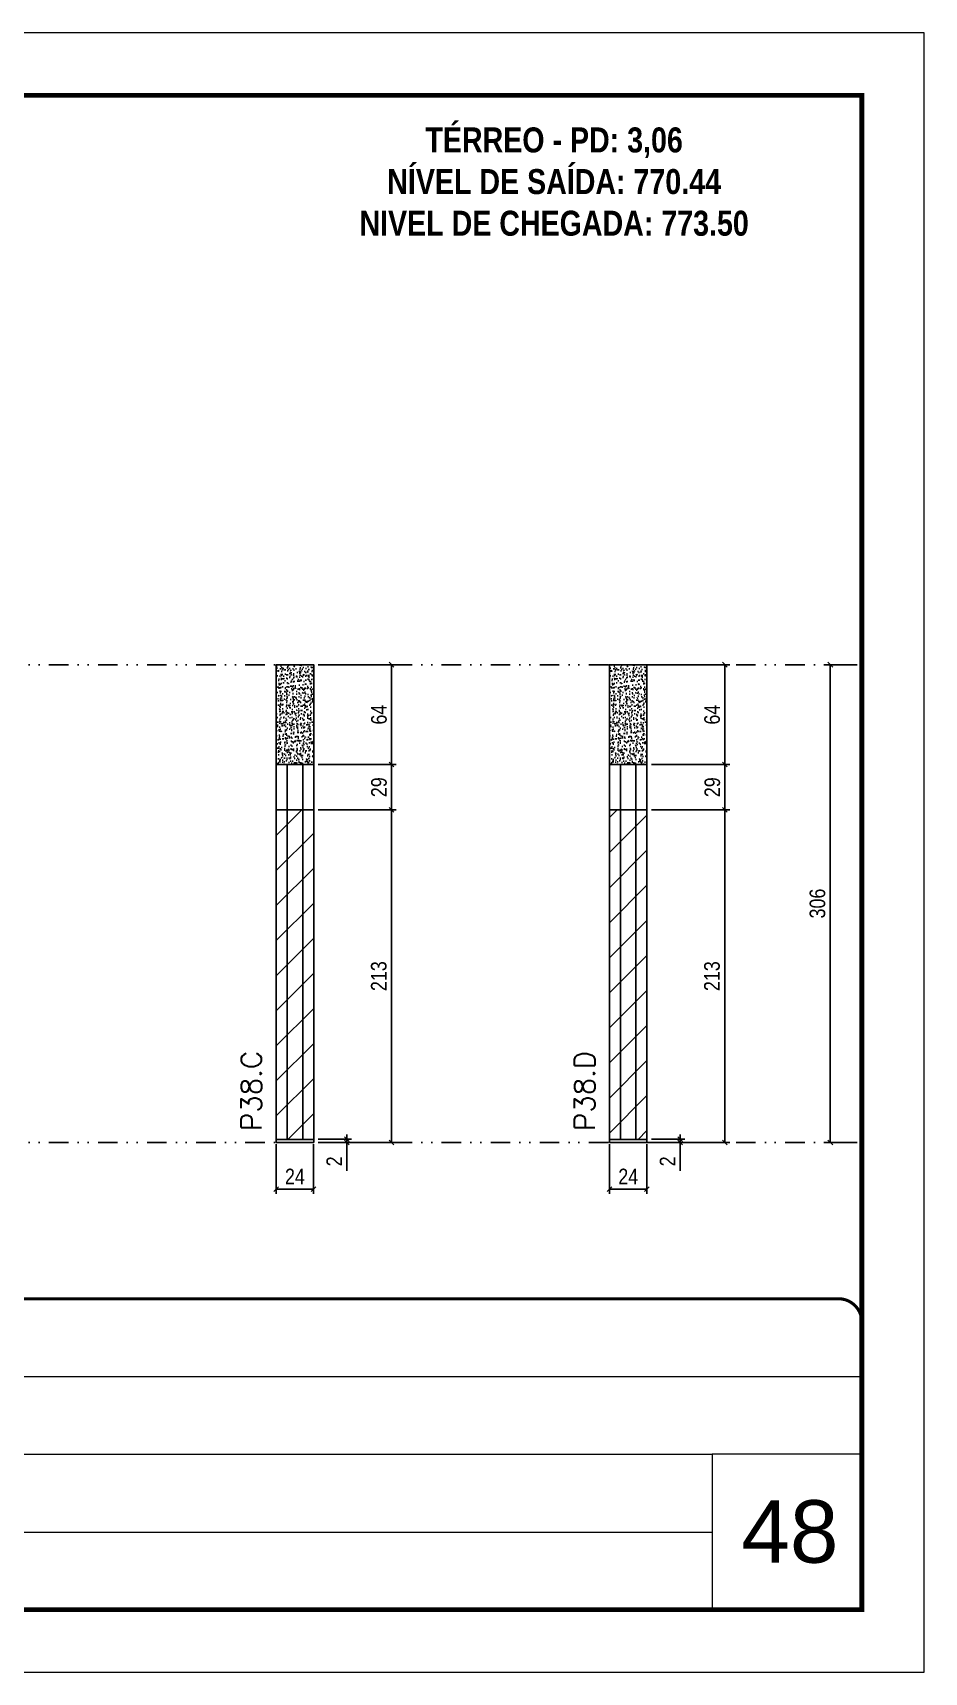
# Model space of a CAD drawing. Extents: x 14400 to 27878, y -21631 to 6985.
# Drawn here: x 20082 to 20653, y -6700 to -5650 of the extents above; entities that cross this region are included whole.
import ezdxf

# ---------------------------------------------------------------- set-up
doc = ezdxf.new("R2010")
doc.units = 0
for name, pattern in [('CONTINUO', [0]), ('DASHED', [0.75, 0.5, -0.25]), ('DIVIDE2', [0.625, 0.25, -0.125, 0, -0.125, 0, -0.125])]:
    doc.linetypes.add(name, pattern=pattern)
for name, color, linetype, lineweight in [('CARIMBO', 255, 'Continuous', 9), ('Folhas', 255, 'Continuous', 9), ('Hachura', 251, 'Continuous', 9), ('SARRAFO DE PRESSAO', 251, 'DASHED', 9), ('Texto Seção', 7, 'Continuous', 15)]:
    doc.layers.add(name, color=color, linetype=linetype, lineweight=lineweight)
for name, color, linetype in [('COTA', 241, 'Continuous'), ('NOMENCLATURA', 7, 'Continuous'), ('Nível', 160, 'Continuous'), ('Painéis', 200, 'Continuous'), ('SARR_2.2x7', 40, 'Continuous')]:
    doc.layers.add(name, color=color, linetype=linetype)
doc.styles.add('ARIAL', font='arial.ttf')
doc.styles.add('COTA TECNICA', font='techl___.ttf', dxfattribs={"height": 10})
doc.styles.add('COTA TECNICA-50', font='techl___.ttf', dxfattribs={"height": 10})
doc.styles.add('REGUA-120', font='ROMANS.shx', dxfattribs={"height": 15})
doc.styles.add('ROMANC', font='techb___.ttf', dxfattribs={"height": 2.5})
doc.dimstyles.new('COTA PAINEL-50', dxfattribs={"dimtxt": 10, "dimasz": 3, "dimexe": 3, "dimexo": 3, "dimgap": 3, "dimtad": 1, "dimdec": 1, "dimzin": 12, "dimdsep": 46, "dimtxsty": 'COTA TECNICA-50', "dimblk1": 'OBLIQUE', "dimblk2": 'OBLIQUE', "dimsah": 1, "dimcen": 0.9, "dimclrd": 4, "dimclre": 4, "dimclrt": 240, "dimadec": 1, "dimazin": 3, "dimtfac": 1, "dimtdec": 1, "dimtmove": 0, "dimatfit": 3, "dimfxl": 1, "dimtolj": 1, "dimtzin": 12, "dimarcsym": 0})
doc.dimstyles.new('PAINEL', dxfattribs={"dimtxt": 10, "dimasz": 3, "dimexe": 3, "dimexo": 3, "dimgap": 3, "dimtad": 1, "dimdec": 1, "dimzin": 12, "dimdsep": 46, "dimtxsty": 'COTA TECNICA', "dimblk1": 'OBLIQUE', "dimblk2": 'OBLIQUE', "dimsah": 1, "dimcen": 0.9, "dimclrd": 4, "dimclre": 4, "dimclrt": 240, "dimadec": 1, "dimazin": 3, "dimtfac": 1, "dimtdec": 1, "dimtmove": 0, "dimatfit": 3, "dimfxl": 1, "dimtolj": 1, "dimtzin": 12, "dimarcsym": 0})

# ---------------------------------------------------------------- blocks, each defined once
blk = doc.blocks.new('9999999999')
at = {"color": 30, "linetype": 'CONTINUO'}
for p, q in [((98564.6, 34379.6), (99584, 34379.6)), ((98564.6, 34329.8), (99488, 34329.8)), ((99584, 34329.8), (99488, 34329.8)), ((99488, 34329.8), (99488, 34230.2)), ((98564.6, 34280), (99488, 34280))]:
    blk.add_line(p, q, dxfattribs=at)
at = {"color": 30, "linetype": 'CONTINUO', "const_width": 2}
blk.add_lwpolyline([(99584, 34230.2), (99584, 34414.4, 0.414214), (99569, 34429.4), (98229, 34429.4, 0.414214), (98214, 34414.4), (98214, 34245.2, 0.414214), (98229, 34230.2), (99584, 34230.2)], format="xyb", dxfattribs=at)
at = {"layer": 'Folhas'}
blk.add_lwpolyline([(98139, 34190.2), (99624, 34190.2), (99624, 35240.2), (98139, 35240.2)], close=True, dxfattribs=at)
at = {"layer": 'Folhas', "color": 30, "const_width": 3}
blk.add_lwpolyline([(98214, 34230.2), (99584, 34230.2), (99584, 35200.2), (98214, 35200.2)], close=True, dxfattribs=at)
blk = doc.blocks.new('_Oblique')
at = {"color": 0, "linetype": 'ByBlock', "lineweight": -2}
blk.add_line((-0.5, -0.5), (0.5, 0.5), dxfattribs=at)
blk = doc.blocks.new('*D2306')
at = {"layer": 'COTA', "color": 4, "lineweight": -2, "transparency": 16777216}
for p, q in [((20610.5, -6054.3), (20590.3, -6054.3)), ((20593.3, -6360.3), (20593.3, -6054.3)), ((20610.5, -6360.3), (20590.3, -6360.3))]:
    blk.add_line(p, q, dxfattribs=at)
at = {"layer": 'Defpoints', "color": 0, "transparency": 16777216}
for p in [(20593.3, -6054.3), (20613.5, -6054.3), (20613.5, -6360.3)]:
    blk.add_point(p, dxfattribs=at)
at = {"layer": 'COTA', "color": 4, "lineweight": -2, "transparency": 16777216, "xscale": 3, "yscale": 3, "zscale": 3}
for p, rotation in [((20593.3, -6054.3), 90), ((20593.3, -6360.3), 270)]:
    blk.add_blockref('_Oblique', p, dxfattribs=dict(at, rotation=rotation))
at = {"layer": 'COTA', "color": 240, "transparency": 16777216, "insert": (20585.1, -6207.3), "char_height": 10, "attachment_point": 5, "rotation": 90, "style": 'COTA TECNICA'}
blk.add_mtext('\\A1;306', dxfattribs=at)
blk = doc.blocks.new('*D2310')
at = {"layer": 'COTA', "color": 4, "lineweight": -2, "transparency": 16777216}
for p, q in [((20238.2, -6361.3), (20238.2, -6393.2)), ((20262.2, -6361.3), (20262.2, -6393.2)), ((20238.2, -6390.2), (20262.2, -6390.2))]:
    blk.add_line(p, q, dxfattribs=at)
at = {"layer": 'Defpoints', "color": 0, "transparency": 16777216}
for p in [(20238.2, -6358.3), (20262.2, -6358.3), (20262.2, -6390.2)]:
    blk.add_point(p, dxfattribs=at)
at = {"layer": 'COTA', "color": 4, "lineweight": -2, "transparency": 16777216, "xscale": 3, "yscale": 3, "zscale": 3, "rotation": 180}
blk.add_blockref('_Oblique', (20238.2, -6390.2), dxfattribs=at)
at = {"layer": 'COTA', "color": 4, "lineweight": -2, "transparency": 16777216, "xscale": 3, "yscale": 3, "zscale": 3}
blk.add_blockref('_Oblique', (20262.2, -6390.2), dxfattribs=at)
at = {"layer": 'COTA', "color": 240, "transparency": 16777216, "insert": (20250.2, -6382.1), "char_height": 10, "attachment_point": 5, "style": 'COTA TECNICA'}
blk.add_mtext('\\A1;24', dxfattribs=at)
blk = doc.blocks.new('*D2311')
at = {"layer": 'COTA', "color": 4, "lineweight": -2, "transparency": 16777216}
for p, q in [((20265.2, -6358.3), (20286.4, -6358.3)), ((20265.2, -6360.3), (20286.4, -6360.3)), ((20283.4, -6358.3), (20283.4, -6355.3)), ((20283.4, -6358.3), (20283.4, -6360.3)), ((20283.4, -6360.3), (20283.4, -6378.4))]:
    blk.add_line(p, q, dxfattribs=at)
at = {"layer": 'Defpoints', "color": 0, "transparency": 16777216}
for p in [(20262.2, -6358.3), (20262.2, -6360.3), (20283.4, -6358.3)]:
    blk.add_point(p, dxfattribs=at)
at = {"layer": 'COTA', "color": 4, "lineweight": -2, "transparency": 16777216, "xscale": 3, "yscale": 3, "zscale": 3}
for p, rotation in [((20283.4, -6358.3), 270), ((20283.4, -6360.3), 90)]:
    blk.add_blockref('_Oblique', p, dxfattribs=dict(at, rotation=rotation))
at = {"layer": 'COTA', "color": 240, "transparency": 16777216, "insert": (20275.4, -6372.4), "char_height": 10, "attachment_point": 5, "rotation": 90, "style": 'COTA TECNICA-50'}
blk.add_mtext('\\A1;2', dxfattribs=at)
blk = doc.blocks.new('*D2312')
at = {"layer": 'COTA', "color": 4, "lineweight": -2, "transparency": 16777216}
for p, q in [((20265.2, -6147.3), (20315.2, -6147.3)), ((20312.2, -6360.3), (20312.2, -6147.3)), ((20265.2, -6360.3), (20315.2, -6360.3))]:
    blk.add_line(p, q, dxfattribs=at)
at = {"layer": 'Defpoints', "color": 0, "transparency": 16777216}
for p in [(20262.2, -6147.3), (20312.2, -6147.3), (20262.2, -6360.3)]:
    blk.add_point(p, dxfattribs=at)
at = {"layer": 'COTA', "color": 4, "lineweight": -2, "transparency": 16777216, "xscale": 3, "yscale": 3, "zscale": 3}
for p, rotation in [((20312.2, -6147.3), 90), ((20312.2, -6360.3), 270)]:
    blk.add_blockref('_Oblique', p, dxfattribs=dict(at, rotation=rotation))
at = {"layer": 'COTA', "color": 240, "transparency": 16777216, "insert": (20304, -6253.8), "char_height": 10, "attachment_point": 5, "rotation": 90, "style": 'COTA TECNICA-50'}
blk.add_mtext('\\A1;213', dxfattribs=at)
blk = doc.blocks.new('*D2324')
at = {"layer": 'COTA', "color": 4, "lineweight": -2, "transparency": 16777216}
for p, q in [((20265.2, -6054.3), (20315.2, -6054.3)), ((20312.2, -6118.3), (20312.2, -6054.3)), ((20265.2, -6118.3), (20315.2, -6118.3))]:
    blk.add_line(p, q, dxfattribs=at)
at = {"layer": 'Defpoints', "color": 0, "transparency": 16777216}
for p in [(20262.2, -6054.3), (20312.2, -6054.3), (20262.2, -6118.3)]:
    blk.add_point(p, dxfattribs=at)
at = {"layer": 'COTA', "color": 4, "lineweight": -2, "transparency": 16777216, "xscale": 3, "yscale": 3, "zscale": 3}
for p, rotation in [((20312.2, -6054.3), 90), ((20312.2, -6118.3), 270)]:
    blk.add_blockref('_Oblique', p, dxfattribs=dict(at, rotation=rotation))
at = {"layer": 'COTA', "color": 240, "transparency": 16777216, "insert": (20304.1, -6086.3), "char_height": 10, "attachment_point": 5, "rotation": 90, "style": 'COTA TECNICA'}
blk.add_mtext('\\A1;64', dxfattribs=at)
blk = doc.blocks.new('*D2307')
at = {"layer": 'COTA', "color": 4, "lineweight": -2, "transparency": 16777216}
for p, q in [((20451.8, -6361.3), (20451.8, -6393.2)), ((20475.8, -6361.3), (20475.8, -6393.2)), ((20451.8, -6390.2), (20475.8, -6390.2))]:
    blk.add_line(p, q, dxfattribs=at)
at = {"layer": 'Defpoints', "color": 0, "transparency": 16777216}
for p in [(20451.8, -6358.3), (20475.8, -6358.3), (20475.8, -6390.2)]:
    blk.add_point(p, dxfattribs=at)
at = {"layer": 'COTA', "color": 4, "lineweight": -2, "transparency": 16777216, "xscale": 3, "yscale": 3, "zscale": 3, "rotation": 180}
blk.add_blockref('_Oblique', (20451.8, -6390.2), dxfattribs=at)
at = {"layer": 'COTA', "color": 4, "lineweight": -2, "transparency": 16777216, "xscale": 3, "yscale": 3, "zscale": 3}
blk.add_blockref('_Oblique', (20475.8, -6390.2), dxfattribs=at)
at = {"layer": 'COTA', "color": 240, "transparency": 16777216, "insert": (20463.8, -6382.1), "char_height": 10, "attachment_point": 5, "style": 'COTA TECNICA'}
blk.add_mtext('\\A1;24', dxfattribs=at)
blk = doc.blocks.new('*D2308')
at = {"layer": 'COTA', "color": 4, "lineweight": -2, "transparency": 16777216}
for p, q in [((20478.8, -6358.3), (20500, -6358.3)), ((20478.8, -6360.3), (20500, -6360.3)), ((20497, -6358.3), (20497, -6355.3)), ((20497, -6358.3), (20497, -6360.3)), ((20497, -6360.3), (20497, -6378.4))]:
    blk.add_line(p, q, dxfattribs=at)
at = {"layer": 'Defpoints', "color": 0, "transparency": 16777216}
for p in [(20475.8, -6358.3), (20475.8, -6360.3), (20497, -6358.3)]:
    blk.add_point(p, dxfattribs=at)
at = {"layer": 'COTA', "color": 4, "lineweight": -2, "transparency": 16777216, "xscale": 3, "yscale": 3, "zscale": 3}
for p, rotation in [((20497, -6358.3), 270), ((20497, -6360.3), 90)]:
    blk.add_blockref('_Oblique', p, dxfattribs=dict(at, rotation=rotation))
at = {"layer": 'COTA', "color": 240, "transparency": 16777216, "insert": (20489, -6372.4), "char_height": 10, "attachment_point": 5, "rotation": 90, "style": 'COTA TECNICA-50'}
blk.add_mtext('\\A1;2', dxfattribs=at)
blk = doc.blocks.new('*D2309')
at = {"layer": 'COTA', "color": 4, "lineweight": -2, "transparency": 16777216}
for p, q in [((20478.8, -6147.3), (20528.8, -6147.3)), ((20525.8, -6360.3), (20525.8, -6147.3)), ((20478.8, -6360.3), (20528.8, -6360.3))]:
    blk.add_line(p, q, dxfattribs=at)
at = {"layer": 'Defpoints', "color": 0, "transparency": 16777216}
for p in [(20475.8, -6147.3), (20525.8, -6147.3), (20475.8, -6360.3)]:
    blk.add_point(p, dxfattribs=at)
at = {"layer": 'COTA', "color": 4, "lineweight": -2, "transparency": 16777216, "xscale": 3, "yscale": 3, "zscale": 3}
for p, rotation in [((20525.8, -6147.3), 90), ((20525.8, -6360.3), 270)]:
    blk.add_blockref('_Oblique', p, dxfattribs=dict(at, rotation=rotation))
at = {"layer": 'COTA', "color": 240, "transparency": 16777216, "insert": (20517.5, -6253.8), "char_height": 10, "attachment_point": 5, "rotation": 90, "style": 'COTA TECNICA-50'}
blk.add_mtext('\\A1;213', dxfattribs=at)
blk = doc.blocks.new('*D2323')
at = {"layer": 'COTA', "color": 4, "lineweight": -2, "transparency": 16777216}
for p, q in [((20478.8, -6054.3), (20528.8, -6054.3)), ((20525.8, -6118.3), (20525.8, -6054.3)), ((20478.8, -6118.3), (20528.8, -6118.3))]:
    blk.add_line(p, q, dxfattribs=at)
at = {"layer": 'Defpoints', "color": 0, "transparency": 16777216}
for p in [(20475.8, -6054.3), (20525.8, -6054.3), (20475.8, -6118.3)]:
    blk.add_point(p, dxfattribs=at)
at = {"layer": 'COTA', "color": 4, "lineweight": -2, "transparency": 16777216, "xscale": 3, "yscale": 3, "zscale": 3}
for p, rotation in [((20525.8, -6054.3), 90), ((20525.8, -6118.3), 270)]:
    blk.add_blockref('_Oblique', p, dxfattribs=dict(at, rotation=rotation))
at = {"layer": 'COTA', "color": 240, "transparency": 16777216, "insert": (20517.6, -6086.3), "char_height": 10, "attachment_point": 5, "rotation": 90, "style": 'COTA TECNICA'}
blk.add_mtext('\\A1;64', dxfattribs=at)
blk = doc.blocks.new('*D2688')
at = {"layer": 'COTA', "color": 4, "lineweight": -2, "transparency": 16777216}
for p, q in [((20478.8, -6118.3), (20528.8, -6118.3)), ((20525.8, -6147.3), (20525.8, -6118.3)), ((20478.8, -6147.3), (20528.8, -6147.3))]:
    blk.add_line(p, q, dxfattribs=at)
at = {"layer": 'Defpoints', "color": 0, "transparency": 16777216}
for p in [(20475.8, -6118.3), (20525.8, -6118.3), (20475.8, -6147.3)]:
    blk.add_point(p, dxfattribs=at)
at = {"layer": 'COTA', "color": 4, "lineweight": -2, "transparency": 16777216, "xscale": 3, "yscale": 3, "zscale": 3}
for p, rotation in [((20525.8, -6118.3), 90), ((20525.8, -6147.3), 270)]:
    blk.add_blockref('_Oblique', p, dxfattribs=dict(at, rotation=rotation))
at = {"layer": 'COTA', "color": 240, "transparency": 16777216, "insert": (20517.7, -6132.8), "char_height": 10, "attachment_point": 5, "rotation": 90, "style": 'COTA TECNICA'}
blk.add_mtext('\\A1;29', dxfattribs=at)
blk = doc.blocks.new('*D2689')
at = {"layer": 'COTA', "color": 4, "lineweight": -2, "transparency": 16777216}
for p, q in [((20265.2, -6118.3), (20315.2, -6118.3)), ((20312.2, -6147.3), (20312.2, -6118.3)), ((20265.2, -6147.3), (20315.2, -6147.3))]:
    blk.add_line(p, q, dxfattribs=at)
at = {"layer": 'Defpoints', "color": 0, "transparency": 16777216}
for p in [(20262.2, -6118.3), (20312.2, -6118.3), (20262.2, -6147.3)]:
    blk.add_point(p, dxfattribs=at)
at = {"layer": 'COTA', "color": 4, "lineweight": -2, "transparency": 16777216, "xscale": 3, "yscale": 3, "zscale": 3}
for p, rotation in [((20312.2, -6118.3), 90), ((20312.2, -6147.3), 270)]:
    blk.add_blockref('_Oblique', p, dxfattribs=dict(at, rotation=rotation))
at = {"layer": 'COTA', "color": 240, "transparency": 16777216, "insert": (20304.1, -6132.8), "char_height": 10, "attachment_point": 5, "rotation": 90, "style": 'COTA TECNICA'}
blk.add_mtext('\\A1;29', dxfattribs=at)

msp = doc.modelspace()

# ---------------------------------------------------------------- hatches: boundary and pattern name
at = {"layer": 'COTA'}
h = msp.add_hatch(dxfattribs=at)
h.set_pattern_fill('AR-CONC', color=256, scale=0.03)
h.set_pattern_definition([(50, (-1, -942.575), (5.4655401, -0.4781726), [0.5715, -6.2865]), (355, (-1, -942.575), (-1.0573026, 5.7317054), [0.4572, -5.0292175]), (100.451445, (-0.5445, -942.615), (4.4082374, 5.2535326), [0.4857003, -5.3427073]), (46.1842, (-1, -941.051), (8.1323712, -1.2612698), [0.85725, -9.42975]), (96.635558, (-0.322, -941.156), (7.122124, 7.4227837), [0.7285507, -8.0140682]), (351.18415, (-1, -941.051), (7.122124, 7.4227837), [0.685799, -7.543792]), (21, (-0.238, -941.432), (4.5484317, -3.0679559), [0.5715, -6.2865]), (326, (-0.238, -941.432), (1.8540609, 5.525639), [0.4572, -5.0292]), (71.451445, (0.141, -941.688), (6.4024926, 2.457683), [0.4857003, -5.3426981]), (37.5, (-1, -942.5751), (0.0926581, 2.53665117), [0, -4.96824, 0, -5.1054, 0, -5.04825]), (7.5, (-1, -942.575), (2.00458988, 3.00541724), [0, -2.91084, 0, -4.85394, 0, -1.92405]), (327.5, (-2.6993, -942.5751), (4.06771786, -0.17186232), [0, -1.905, 0, -5.9436, 0, -7.8867]), (317.5, (-3.4613, -942.575), (4.44387544, 0.76279473), [0, -2.4765, 0, -3.94716, 0, -5.6007])])
h.paths.add_polyline_path([(20262.25, -6054.32), (20238.25, -6054.32), (20238.25, -6118.32), (20262.25, -6118.32)])
h = msp.add_hatch(dxfattribs=at)
h.set_pattern_fill('AR-CONC', color=256, scale=0.03)
h.set_pattern_definition([(50, (212.5154, -942.575), (5.4655401, -0.4781726), [0.5715, -6.2865]), (355, (212.5154, -942.575), (-1.0573026, 5.7317054), [0.4572, -5.0292175]), (100.451445, (212.971, -942.615), (4.4082374, 5.2535326), [0.4857003, -5.3427073]), (46.1842, (212.5154, -941.051), (8.1323712, -1.2612698), [0.85725, -9.42975]), (96.635558, (213.193, -941.156), (7.122124, 7.4227837), [0.7285507, -8.0140682]), (351.18415, (212.515, -941.051), (7.122124, 7.4227837), [0.685799, -7.543792]), (21, (213.2774, -941.432), (4.5484317, -3.0679559), [0.5715, -6.2865]), (326, (213.2774, -941.432), (1.8540609, 5.525639), [0.4572, -5.0292]), (71.451445, (213.6565, -941.688), (6.4024926, 2.457683), [0.4857003, -5.3426981]), (37.5, (212.5154, -942.5751), (0.0926581, 2.53665117), [0, -4.96824, 0, -5.1054, 0, -5.04825]), (7.5, (212.5154, -942.575), (2.00458988, 3.00541724), [0, -2.91084, 0, -4.85394, 0, -1.92405]), (327.5, (210.8162, -942.5751), (4.06771786, -0.17186232), [0, -1.905, 0, -5.9436, 0, -7.8867]), (317.5, (210.054, -942.575), (4.44387544, 0.76279473), [0, -2.4765, 0, -3.94716, 0, -5.6007])])
h.paths.add_polyline_path([(20475.76, -6054.32), (20451.76, -6054.32), (20451.76, -6118.32), (20475.76, -6118.32)])
at = {"layer": 'Hachura'}
h = msp.add_hatch(dxfattribs=at)
h.set_pattern_fill('ANSI31', color=256, scale=5)
h.paths.add_polyline_path([(20238.25, -6358.32), (20262.25, -6358.32), (20262.25, -6147.32), (20238.25, -6147.32)])
h = msp.add_hatch(dxfattribs=at)
h.set_pattern_fill('ANSI31', color=256, scale=5)
h.paths.add_polyline_path([(20475.76, -6147.32), (20451.76, -6147.32), (20451.76, -6358.32), (20475.76, -6358.32)])

# ---------------------------------------------------------------- linework, layer by layer
at = {"layer": 'COTA'}
for points in [[(20238.25, -6118.32), (20262.25, -6118.32), (20262.25, -6054.32), (20238.25, -6054.32)], [(20451.76, -6118.32), (20475.76, -6118.32), (20475.76, -6054.32), (20451.76, -6054.32)]]:
    msp.add_lwpolyline(points, close=True, dxfattribs=at)
at = {"layer": 'Nível', "color": 4, "linetype": 'DIVIDE2', "ltscale": 50}
for p, q in [((19243.47, -6054.32), (20613.47, -6054.32)), ((19243.47, -6360.32), (20613.47, -6360.32))]:
    msp.add_line(p, q, dxfattribs=at)
at = {"layer": 'Painéis'}
for p, q in [((20238.25, -6118.32), (20238.25, -6358.32)), ((20238.25, -6118.32), (20262.25, -6118.32)), ((20262.25, -6118.32), (20262.25, -6358.32)), ((20451.76, -6118.32), (20451.76, -6358.32)), ((20451.76, -6118.32), (20475.76, -6118.32)), ((20475.76, -6118.32), (20475.76, -6358.32)), ((20238.25, -6147.32), (20262.25, -6147.32)), ((20451.76, -6147.32), (20475.76, -6147.32)), ((20238.25, -6358.32), (20262.25, -6358.32)), ((20238.25, -6358.32), (20262.25, -6358.32)), ((20238.25, -6360.32), (20238.25, -6358.32)), ((20262.25, -6360.32), (20238.25, -6360.32)), ((20262.25, -6358.32), (20262.25, -6360.32)), ((20451.76, -6358.32), (20475.76, -6358.32)), ((20451.76, -6358.32), (20475.76, -6358.32)), ((20451.76, -6360.32), (20451.76, -6358.32)), ((20475.76, -6360.32), (20451.76, -6360.32)), ((20475.76, -6358.32), (20475.76, -6360.32))]:
    msp.add_line(p, q, dxfattribs=at)
at = {"layer": 'SARR_2.2x7'}
for p, q in [((20245.25, -6118.32), (20245.25, -6147.32)), ((20255.25, -6118.32), (20255.25, -6147.32)), ((20458.76, -6118.32), (20458.76, -6147.32)), ((20468.76, -6118.32), (20468.76, -6147.32)), ((20245.25, -6147.32), (20245.25, -6358.32)), ((20255.25, -6147.32), (20255.25, -6358.32)), ((20458.76, -6147.32), (20458.76, -6358.32)), ((20468.76, -6147.32), (20468.76, -6358.32))]:
    msp.add_line(p, q, dxfattribs=at)

# ---------------------------------------------------------------- block references
at = {"layer": 'SARRAFO DE PRESSAO', "color": 6, "linetype": 'ByBlock'}
msp.add_blockref('9999999999', (-78970.51, -40889.8), dxfattribs=at)

# ---------------------------------------------------------------- texts
at = {"layer": 'CARIMBO', "style": 'ARIAL'}
msp.add_text('48', height=40, dxfattribs=at).set_placement((20536.33, -6629.46))
at = {"layer": 'NOMENCLATURA', "color": 2, "insert": (20416.31, -5683.54), "char_height": 16, "attachment_point": 2, "style": 'ROMANC'}
msp.add_mtext_dynamic_manual_height_columns('\\PTÉRREO - PD: 3,06\\PNÍVEL DE SAÍDA: 770.44\\PNIVEL DE CHEGADA: 773.50', width=432.3511, gutter_width=1, heights=[0], dxfattribs=at)
at = {"layer": 'Texto Seção', "char_height": 13, "width": 370.6998, "attachment_point": 7, "rotation": 90, "style": 'REGUA-120'}
for s, insert in [('P38.C', (20228.8, -6352.9)), ('P38.D', (20442.31, -6352.9))]:
    msp.add_mtext(s, dxfattribs=dict(at, insert=insert))

# ---------------------------------------------------------------- dimensions: what is measured, and where the dimension line sits
at = {"layer": 'COTA'}
for base, p1, p2, dimstyle, picture, middle in [((20312.24, -6054.32), (20262.25, -6118.32), (20262.25, -6054.32), 'PAINEL', '*D2324', (20304.13, -6086.32)), ((20525.75, -6054.32), (20475.76, -6118.32), (20475.76, -6054.32), 'PAINEL', '*D2323', (20517.65, -6086.32)), ((20593.35, -6054.32), (20613.47, -6360.32), (20613.47, -6054.32), 'PAINEL', '*D2306', (20585.13, -6207.32)), ((20312.24, -6118.32), (20262.25, -6147.32), (20262.25, -6118.32), 'PAINEL', '*D2689', (20304.15, -6132.82)), ((20525.75, -6118.32), (20475.76, -6147.32), (20475.76, -6118.32), 'PAINEL', '*D2688', (20517.66, -6132.82)), ((20312.24, -6147.32), (20262.25, -6360.32), (20262.25, -6147.32), 'COTA PAINEL-50', '*D2312', (20304.02, -6253.82)), ((20525.75, -6147.32), (20475.76, -6360.32), (20475.76, -6147.32), 'COTA PAINEL-50', '*D2309', (20517.53, -6253.82))]:
    dim = msp.add_linear_dim(base=base, p1=p1, p2=p2, angle=90, dimstyle=dimstyle, dxfattribs=at)
    dim.commit()
    dim.dimension.update_dxf_attribs({"geometry": picture, "text_midpoint": middle})
for base, p1, p2, picture, middle in [((20262.25, -6390.21), (20238.25, -6358.32), (20262.25, -6358.32), '*D2310', (20250.25, -6382.14)), ((20475.76, -6390.21), (20451.76, -6358.32), (20475.76, -6358.32), '*D2307', (20463.76, -6382.14))]:
    dim = msp.add_linear_dim(base=base, p1=p1, p2=p2, dimstyle='PAINEL', override={"dimarcsym": 2}, dxfattribs=at)
    dim.commit()
    dim.dimension.update_dxf_attribs({"geometry": picture, "text_midpoint": middle})
for base, p1, p2, picture, middle in [((20283.44, -6358.32), (20262.25, -6360.32), (20262.25, -6358.32), '*D2311', (20283.44, -6372.37)), ((20496.96, -6358.32), (20475.76, -6360.32), (20475.76, -6358.32), '*D2308', (20496.96, -6372.37))]:
    dim = msp.add_linear_dim(base=base, p1=p1, p2=p2, angle=90, dimstyle='COTA PAINEL-50', dxfattribs=at)
    dim.commit()
    dim.dimension.update_dxf_attribs({"geometry": picture, "text_midpoint": middle, "dimtype": 160})

doc.saveas('drawing.dxf')
